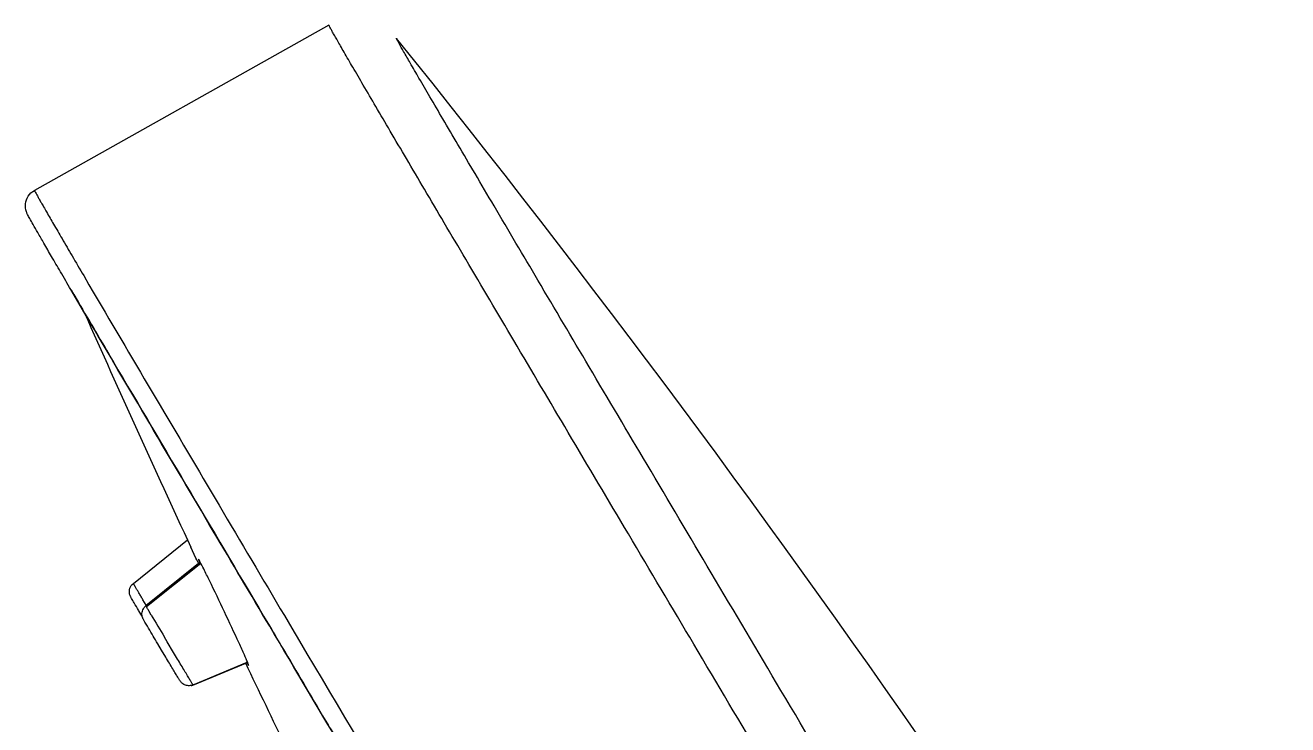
# Model space of a CAD drawing. Extents: x 881 to 2009, y 679 to 1506.
# Drawn here: x 1558.46 to 1594.06, y 1367.27 to 1387 of the extents above; entities that cross this region are included whole.
import ezdxf

# ---------------------------------------------------------------- set-up
doc = ezdxf.new("R2010")
doc.units = 0
doc.header["$LTSCALE"] = 10
doc.header["$MEASUREMENT"] = 0
doc.layers.add('1_1', color=7, linetype='CONTINUOUS')

msp = doc.modelspace()

# ---------------------------------------------------------------- linework, layer by layer
at = {"layer": '1_1', "color": 7, "linetype": 'Continuous'}
for p, q in [((1567.023, 1386.999), (1558.718, 1382.343)), ((1559.901, 1379.277), (1559.744, 1379.544)), ((1559.745, 1379.543), (1559.751, 1379.533)), ((1559.751, 1379.533), (1559.828, 1379.401)), ((1559.828, 1379.401), (1559.947, 1379.199)), ((1560.179, 1378.804), (1559.901, 1379.277)), ((1561.506, 1371.255), (1563.035, 1372.484)), ((1563.27, 1371.971), (1563.125, 1372.283)), ((1563.292, 1371.926), (1563.27, 1371.971)), ((1563.304, 1371.9), (1563.292, 1371.926)), ((1563.339, 1371.825), (1563.304, 1371.9)), ((1563.36, 1371.918), (1563.342, 1371.944)), ((1563.393, 1371.857), (1561.86, 1370.625)), ((1561.664, 1370.482), (1561.652, 1370.502)), ((1561.717, 1370.393), (1561.664, 1370.482)), ((1561.755, 1370.329), (1561.717, 1370.393)), ((1565.317, 1370.105), (1565.398, 1369.968)), ((1565.487, 1369.818), (1565.351, 1370.048)), ((1562.301, 1369.377), (1562.194, 1369.557)), ((1562.418, 1369.18), (1562.301, 1369.377)), ((1563.189, 1368.396), (1564.718, 1369.038)), ((1563.227, 1368.402), (1564.677, 1369.011)), ((1564.739, 1368.972), (1564.757, 1368.946))]:
    msp.add_line(p, q, dxfattribs=at)
at = {"layer": '1_1', "color": 9, "linetype": 'Continuous'}
for p, q in [((1560.105, 1379.938), (1560.255, 1379.681)), ((1560.255, 1379.681), (1560.377, 1379.474)), ((1561.873, 1370.604), (1563.407, 1371.83)), ((1561.869, 1370.641), (1561.778, 1370.794)), ((1561.873, 1370.604), (1561.86, 1370.625)), ((1562.013, 1370.366), (1561.943, 1370.483)), ((1562.462, 1369.61), (1562.382, 1369.744)), ((1562.639, 1369.312), (1562.462, 1369.61)), ((1563.226, 1368.405), (1563.223, 1368.41))]:
    msp.add_line(p, q, dxfattribs=at)
at = {"layer": '1_1', "color": 6, "linetype": 'Continuous'}
msp.add_line((1559.901, 1379.277), (1559.744, 1379.544), dxfattribs=at)
at = {"layer": '1_1', "color": 7, "linetype": 'Continuous'}
for centre, radius, start, end in [((1296.847, 1167.809), 349.157, 30.19247, 38.80703), ((1913.737, 1535.45), 386.719, 203.8816, 204.95615), ((1913.737, 1535.45), 386.719, 205.49143, 205.88415), ((1563.111, 1368.681), 0.302, 274.1044, 292.7312)]:
    msp.add_arc(centre, radius, start, end, dxfattribs=at)
at = {"layer": '1_1', "color": 9, "linetype": 'Continuous'}
for centre, radius, start, end in [((3408.473, 2465.692), 2143.672, 210.444872, 210.631386), ((1870.507, 1553.197), 358.603, 210.65339, 210.76882)]:
    msp.add_arc(centre, radius, start, end, dxfattribs=at)
for points, knots in [([(1590.555, 1347.275), (1588.988, 1349.906), (1586.663, 1353.811), (1583.607, 1358.947), (1581.42, 1362.626), (1579.33, 1366.143), (1577.356, 1369.468), (1575.515, 1372.571), (1573.823, 1375.426), (1572.295, 1378.007), (1571.13, 1379.977), (1570.29, 1381.399), (1569.732, 1382.346), (1569.224, 1383.208), (1568.767, 1383.986), (1568.362, 1384.676), (1568.009, 1385.277), (1567.711, 1385.789), (1567.496, 1386.159), (1567.351, 1386.409), (1567.264, 1386.562), (1567.189, 1386.692), (1567.129, 1386.798), (1567.083, 1386.881), (1567.053, 1386.937), (1567.037, 1386.968), (1567.028, 1386.984), (1567.026, 1386.992), (1567.022, 1386.998), (1567.023, 1386.999)], [0, 0, 0, 0, 0.199037, 0.295298, 0.388265, 0.477135, 0.561123, 0.639499, 0.711581, 0.776738, 0.834405, 0.860267, 0.884075, 0.905776, 0.925319, 0.942665, 0.957776, 0.970617, 0.981161, 0.985565, 0.989387, 0.992625, 0.995275, 0.997337, 0.998812, 0.999328, 0.999697, 0.99992, 1, 1, 1, 1]), ([(1593.723, 1344.788), (1592.086, 1347.535), (1588.877, 1352.923), (1584.226, 1360.74), (1580.557, 1366.916), (1577.855, 1371.468), (1576.051, 1374.511), (1574.422, 1377.262), (1572.983, 1379.693), (1571.911, 1381.509), (1571.16, 1382.784), (1570.679, 1383.602), (1570.255, 1384.325), (1569.889, 1384.95), (1569.581, 1385.476), (1569.334, 1385.903), (1569.146, 1386.228), (1569.029, 1386.435), (1568.968, 1386.544), (1568.947, 1386.584), (1568.936, 1386.605), (1568.931, 1386.619), (1568.924, 1386.627), (1568.928, 1386.633), (1568.93, 1386.627), (1568.931, 1386.625)], [0, 0, 0, 0, 0.197251, 0.386711, 0.560971, 0.640228, 0.713184, 0.779115, 0.837376, 0.887394, 0.909153, 0.928674, 0.945909, 0.960814, 0.973353, 0.983497, 0.991218, 0.996498, 0.99822, 0.998851, 0.999328, 0.999652, 0.999823, 0.999857, 1, 1, 1, 1]), ([(1593.723, 1344.788), (1592.086, 1347.535), (1588.877, 1352.923), (1584.226, 1360.74), (1580.557, 1366.916), (1577.855, 1371.468), (1576.051, 1374.511), (1574.422, 1377.262), (1572.983, 1379.693), (1571.911, 1381.509), (1571.16, 1382.784), (1570.679, 1383.602), (1570.255, 1384.325), (1569.889, 1384.95), (1569.581, 1385.476), (1569.334, 1385.903), (1569.146, 1386.228), (1569.029, 1386.435), (1568.968, 1386.544), (1568.947, 1386.584), (1568.936, 1386.605), (1568.931, 1386.619), (1568.924, 1386.627), (1568.928, 1386.633), (1568.93, 1386.627), (1568.931, 1386.625)], [0, 0, 0, 0, 0.197251, 0.386711, 0.560971, 0.640228, 0.713184, 0.779115, 0.837376, 0.887394, 0.909153, 0.928674, 0.945909, 0.960814, 0.973353, 0.983497, 0.991218, 0.996498, 0.99822, 0.998851, 0.999328, 0.999652, 0.999823, 0.999857, 1, 1, 1, 1]), ([(1558.718, 1382.343), (1558.717, 1382.343), (1558.72, 1382.338), (1558.722, 1382.331), (1558.728, 1382.318), (1558.741, 1382.293), (1558.765, 1382.248), (1558.802, 1382.181), (1558.85, 1382.095), (1558.91, 1381.991), (1558.98, 1381.868), (1559.096, 1381.666), (1559.269, 1381.369), (1559.509, 1380.956), (1559.792, 1380.471), (1559.996, 1380.124), (1560.105, 1379.938)], [0, 0, 0, 0, 0.001074, 0.004054, 0.008994, 0.015901, 0.035615, 0.06319, 0.098613, 0.141871, 0.192948, 0.251829, 0.392926, 0.564881, 0.767353, 1, 1, 1, 1]), ([(1563.923, 1373.463), (1564.537, 1372.425), (1567.415, 1367.564), (1570.299, 1362.706), (1572.57, 1358.885)], [0, 0, 0, 0, 0.213472, 1, 1, 1, 1]), ([(1561.778, 1370.794), (1561.758, 1370.827), (1561.72, 1370.892), (1561.666, 1370.983), (1561.619, 1371.062), (1561.585, 1371.12), (1561.562, 1371.16), (1561.547, 1371.184), (1561.535, 1371.205), (1561.525, 1371.223), (1561.517, 1371.236), (1561.512, 1371.245), (1561.509, 1371.25), (1561.507, 1371.253), (1561.507, 1371.254), (1561.506, 1371.255), (1561.506, 1371.255)], [0, 0, 0, 0, 0.220641, 0.418551, 0.590918, 0.735299, 0.79641, 0.849834, 0.895346, 0.932769, 0.962021, 0.983024, 0.99041, 0.995706, 0.998903, 1, 1, 1, 1]), ([(1561.943, 1370.483), (1561.936, 1370.496), (1561.912, 1370.536), (1561.888, 1370.576), (1561.873, 1370.604)], [0, 0, 0, 0, 0.329483, 1, 1, 1, 1]), ([(1563.189, 1368.396), (1563.189, 1368.395), (1563.188, 1368.398), (1563.186, 1368.4), (1563.183, 1368.406), (1563.178, 1368.413), (1563.172, 1368.422), (1563.162, 1368.439), (1563.147, 1368.465), (1563.124, 1368.502), (1563.098, 1368.546), (1563.066, 1368.598), (1563.017, 1368.68), (1562.946, 1368.798), (1562.852, 1368.955), (1562.749, 1369.129), (1562.677, 1369.25), (1562.639, 1369.312)], [0, 0, 0, 0, 0.001167, 0.004626, 0.010387, 0.018446, 0.028777, 0.041352, 0.073117, 0.113514, 0.162279, 0.218998, 0.283226, 0.432331, 0.605054, 0.796218, 1, 1, 1, 1]), ([(1563.227, 1368.402), (1563.227, 1368.402), (1563.227, 1368.404), (1563.226, 1368.404), (1563.226, 1368.405)], [0, 0, 0, 0, 0.256328, 1, 1, 1, 1])]:
    msp.add_open_spline(points, degree=3, knots=knots, dxfattribs=at)
at = {"layer": '1_1', "color": 7, "linetype": 'Continuous'}
for points, knots in [([(1559.744, 1379.544), (1559.646, 1379.712), (1559.464, 1380.024), (1559.21, 1380.459), (1558.996, 1380.826), (1558.823, 1381.127), (1558.689, 1381.36), (1558.603, 1381.513), (1558.552, 1381.606), (1558.519, 1381.668), (1558.469, 1381.78), (1558.448, 1381.964), (1558.527, 1382.19), (1558.647, 1382.303), (1558.718, 1382.343)], [0, 0, 0, 0, 0.180391, 0.336712, 0.46875, 0.576371, 0.659596, 0.718914, 0.740295, 0.75796, 0.784207, 0.853732, 0.924528, 1, 1, 1, 1]), ([(1559.947, 1379.199), (1560.276, 1378.638), (1562.061, 1375.604), (1563.854, 1372.574), (1565.317, 1370.105)], [0, 0, 0, 0, 0.184743, 1, 1, 1, 1]), ([(1565.351, 1370.048), (1564.82, 1370.943), (1563.093, 1373.86), (1561.368, 1376.778), (1560.179, 1378.804)], [0, 0, 0, 0, 0.306946, 1, 1, 1, 1]), ([(1563.342, 1371.944), (1563.341, 1371.944), (1563.342, 1371.941), (1563.343, 1371.937), (1563.345, 1371.93), (1563.349, 1371.917), (1563.358, 1371.893), (1563.366, 1371.874), (1563.371, 1371.862)], [0, 0, 0, 0, 0.022141, 0.07235, 0.152363, 0.262374, 0.571991, 1, 1, 1, 1]), ([(1563.385, 1371.874), (1563.382, 1371.878), (1563.374, 1371.893), (1563.366, 1371.908), (1563.36, 1371.918)], [0, 0, 0, 0, 0.293737, 1, 1, 1, 1]), ([(1564.73, 1369.023), (1564.7, 1369.095), (1564.619, 1369.278), (1564.403, 1369.757), (1564.076, 1370.456), (1563.744, 1371.153), (1563.512, 1371.625), (1563.422, 1371.804), (1563.385, 1371.874)], [0, 0, 0, 0, 0.07475, 0.190506, 0.499791, 0.809028, 0.925371, 1, 1, 1, 1]), ([(1561.652, 1370.502), (1561.611, 1370.57), (1561.546, 1370.681), (1561.474, 1370.803), (1561.44, 1370.862), (1561.418, 1370.9), (1561.388, 1370.982), (1561.395, 1371.125), (1561.463, 1371.221), (1561.506, 1371.255)], [0, 0, 0, 0, 0.280221, 0.454606, 0.498522, 0.52156, 0.609152, 0.804441, 1, 1, 1, 1]), ([(1561.798, 1370.224), (1561.793, 1370.233), (1561.768, 1370.277), (1561.738, 1370.375), (1561.762, 1370.516), (1561.823, 1370.595), (1561.86, 1370.625)], [0, 0, 0, 0, 0.064033, 0.348395, 0.673991, 1, 1, 1, 1]), ([(1562.194, 1369.557), (1562.108, 1369.701), (1561.976, 1369.924), (1561.844, 1370.146), (1561.798, 1370.224)], [0, 0, 0, 0, 0.649758, 1, 1, 1, 1]), ([(1565.398, 1369.968), (1565.527, 1369.751), (1566.059, 1368.851), (1566.592, 1367.952), (1566.996, 1367.271)], [0, 0, 0, 0, 0.241926, 1, 1, 1, 1]), ([(1568.457, 1364.808), (1568.197, 1365.247), (1567.206, 1366.917), (1566.216, 1368.587), (1565.487, 1369.818)], [0, 0, 0, 0, 0.26305, 1, 1, 1, 1]), ([(1563.189, 1368.396), (1563.156, 1368.382), (1563.084, 1368.366), (1562.976, 1368.381), (1562.884, 1368.432), (1562.829, 1368.494), (1562.793, 1368.555), (1562.751, 1368.625), (1562.69, 1368.726), (1562.612, 1368.856), (1562.519, 1369.011), (1562.453, 1369.122), (1562.418, 1369.18)], [0, 0, 0, 0, 0.089702, 0.179403, 0.269139, 0.345453, 0.382907, 0.448897, 0.548504, 0.677637, 0.83047, 1, 1, 1, 1]), ([(1564.714, 1369.016), (1564.716, 1369.012), (1564.725, 1368.997), (1564.733, 1368.982), (1564.739, 1368.972)], [0, 0, 0, 0, 0.29357, 1, 1, 1, 1]), ([(1564.757, 1368.946), (1564.757, 1368.946), (1564.757, 1368.948), (1564.756, 1368.955), (1564.751, 1368.969), (1564.742, 1368.993), (1564.734, 1369.012), (1564.73, 1369.023)], [0, 0, 0, 0, 0.020002, 0.068101, 0.256115, 0.567147, 1, 1, 1, 1]), ([(1566.996, 1367.271), (1567.113, 1367.074), (1567.592, 1366.267), (1568.071, 1365.46), (1568.433, 1364.85)], [0, 0, 0, 0, 0.244283, 1, 1, 1, 1])]:
    msp.add_open_spline(points, degree=3, knots=knots, dxfattribs=at)

doc.saveas('drawing.dxf')
